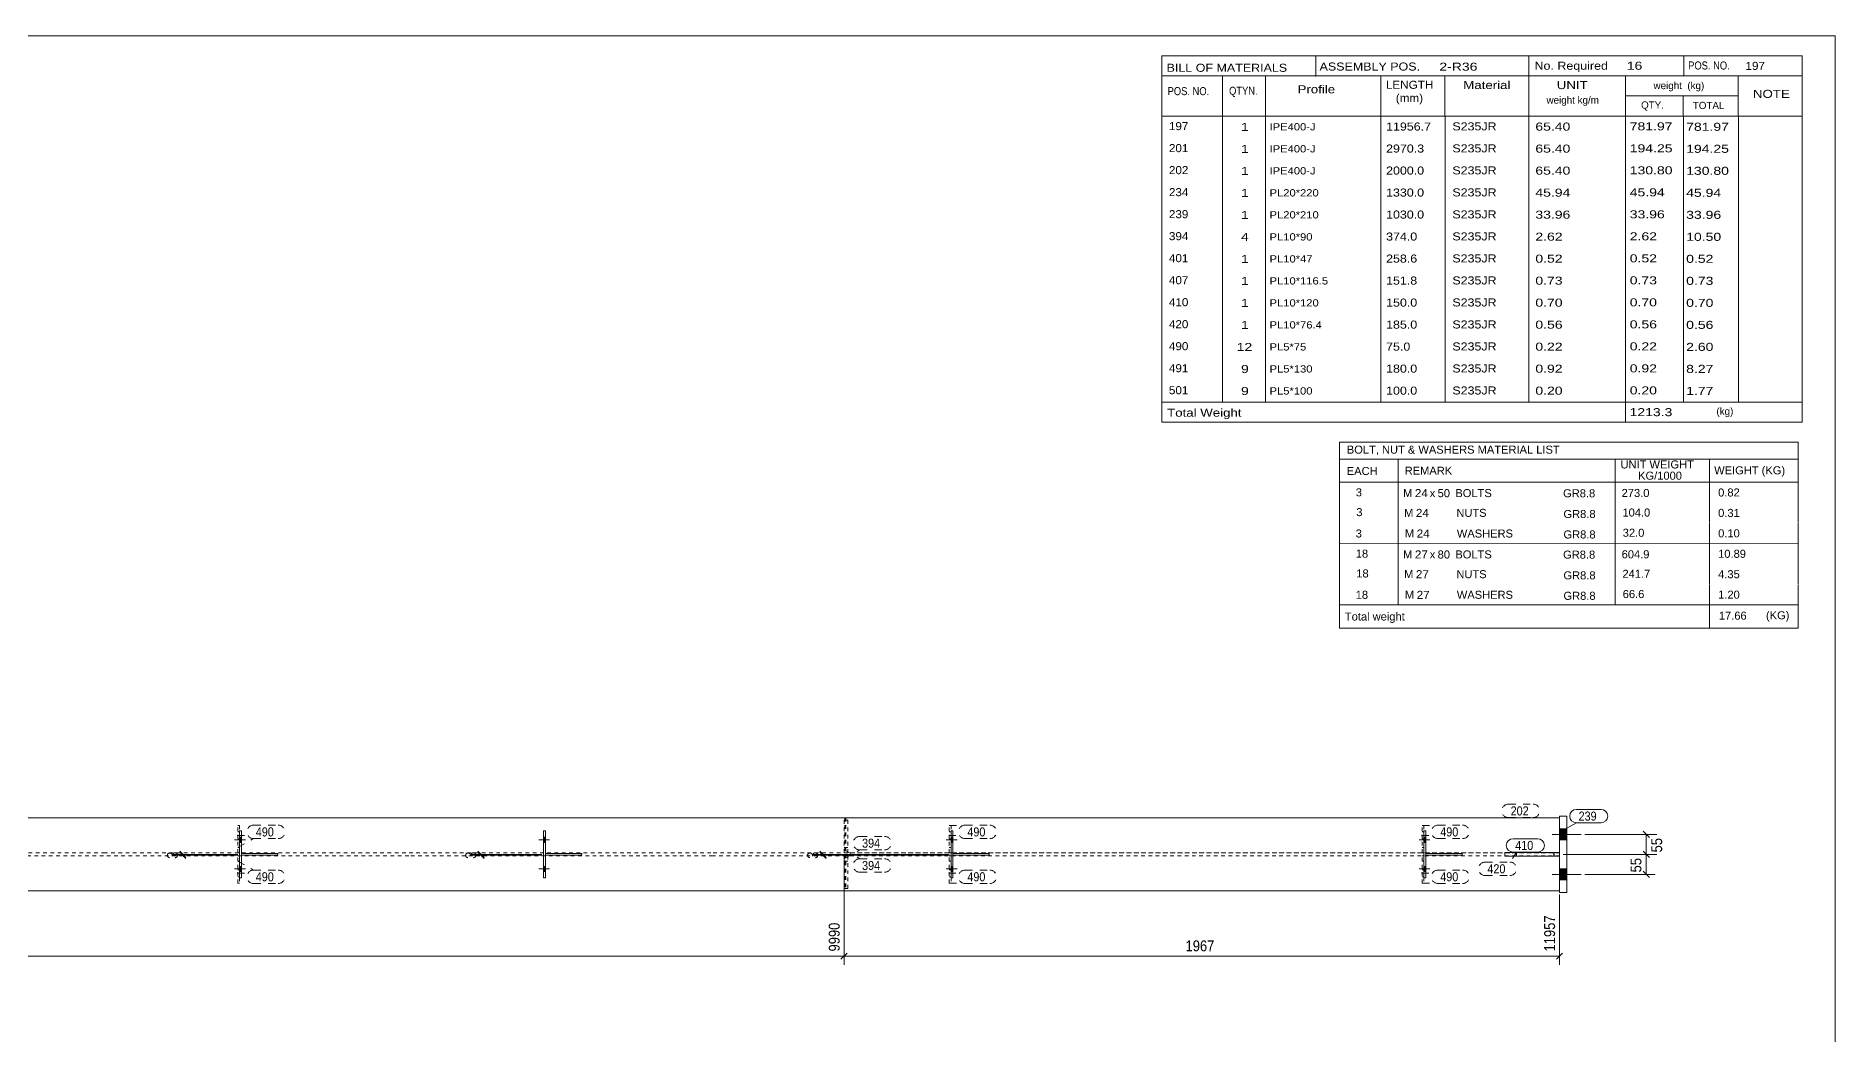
# Model space of a CAD drawing. Header units: millimetres. Extents: x 2 to 1174, y 1 to 825.
# Drawn here: x 679.4 to 1174, y 550.6 to 825 of the extents above; entities that cross this region are included whole.
import ezdxf

# ---------------------------------------------------------------- set-up
doc = ezdxf.new("R2010")
doc.units = ezdxf.units.MM
for name, pattern in [('XKITLINE00', [0]), ('XKITLINE01', [4, 1, -1, 1, -1]), ('XKITLINE02', [4, 2, -2])]:
    doc.linetypes.add(name, pattern=pattern)
for name, color, linetype, lineweight in [('Bolt', 3, 'Continuous', 0), ('Dimensions', 7, 'Continuous', 0), ('DrawingSheet', 5, 'Continuous', 0), ('OtherObjectType', 7, 'Continuous', 0), ('Part', 2, 'Continuous', 0), ('PartMark', 7, 'Continuous', 0)]:
    doc.layers.add(name, color=color, linetype=linetype, lineweight=lineweight)
doc.styles.add('ARIAL', font='ARIAL.TTF')
doc.styles.add('ARIAL_NARROW', font='ARIALN.TTF')

# ---------------------------------------------------------------- blocks, each defined once
blk = doc.blocks.new('*A81')
at = {"layer": 'Bolt', "color": 3, "linetype": 'XKITLINE02', "lineweight": 0}
for p, q in [((932.35, 594.83), (929.35, 594.83)), ((931, 595.81), (930.5, 595.81)), ((931, 593.85), (930.5, 593.85))]:
    blk.add_line(p, q, dxfattribs=at)
blk = doc.blocks.new('*A82')
at = {"layer": 'Bolt', "color": 3, "linetype": 'XKITLINE02', "lineweight": 0}
for p, q in [((1062.35, 605.23), (1059.35, 605.23)), ((1061, 606.21), (1060.5, 606.21)), ((1061, 604.25), (1060.5, 604.25))]:
    blk.add_line(p, q, dxfattribs=at)
blk = doc.blocks.new('*A83')
at = {"layer": 'Bolt'}
for points in [[(1061, 604.73), (1061.5, 604.73), (1061.5, 603.33), (1061, 603.33)], [(1061, 604.73), (1061.5, 604.73), (1061.5, 603.33), (1061, 603.33)], [(1061, 596.73), (1061.5, 596.73), (1061.5, 595.33), (1061, 595.33)], [(1061, 596.73), (1061.5, 596.73), (1061.5, 595.33), (1061, 595.33)]]:
    blk.add_hatch(color=3, dxfattribs=at).paths.add_polyline_path(points, flags=17)
at = {"layer": 'Bolt', "color": 3, "linetype": 'XKITLINE00', "lineweight": 0}
for p, q in [((1062.66, 604.03), (1059.66, 604.03)), ((1062.66, 604.03), (1059.66, 604.03)), ((1061.5, 604.73), (1061, 604.73)), ((1061.5, 604.73), (1061, 604.73)), ((1061.5, 603.33), (1061, 603.33)), ((1061.5, 603.33), (1061, 603.33)), ((1062.66, 596.03), (1059.66, 596.03)), ((1062.66, 596.03), (1059.66, 596.03)), ((1061.5, 596.73), (1061, 596.73)), ((1061.5, 596.73), (1061, 596.73)), ((1061.5, 595.33), (1061, 595.33)), ((1061.5, 595.33), (1061, 595.33))]:
    blk.add_line(p, q, dxfattribs=at)
blk = doc.blocks.new('*A84')
at = {"layer": 'Bolt', "color": 3, "linetype": 'XKITLINE02', "lineweight": 0}
for p, q in [((1062.35, 594.83), (1059.35, 594.83)), ((1061, 595.81), (1060.5, 595.81)), ((1061, 593.85), (1060.5, 593.85))]:
    blk.add_line(p, q, dxfattribs=at)
blk = doc.blocks.new('*A86')
at = {"layer": 'Part', "color": 2, "linetype": 'XKITLINE00', "lineweight": 0}
for p, q in [((698, 610.03), (573.41, 610.03)), ((781.9, 610.03), (698.1, 610.03)), ((865.48, 610.03), (782, 610.03)), ((1098.24, 610.03), (865.58, 610.03)), ((698, 590.03), (573.41, 590.03)), ((781.9, 590.03), (698.1, 590.03)), ((865.48, 590.03), (782, 590.03)), ((1098.24, 590.03), (865.58, 590.03))]:
    blk.add_line(p, q, dxfattribs=at)
at = {"layer": 'Part', "color": 7, "linetype": 'XKITLINE01', "lineweight": 0}
for p, q in [((1098.24, 610.03), (1098.24, 590.03)), ((573.41, 600.43), (698, 600.43)), ((698, 599.63), (573.41, 599.63)), ((698.1, 600.43), (781.9, 600.43)), ((781.9, 599.63), (698.1, 599.63)), ((782, 600.43), (865.48, 600.43)), ((865.48, 599.63), (782, 599.63)), ((865.58, 600.43), (1098.24, 600.43)), ((1098.24, 599.63), (865.58, 599.63))]:
    blk.add_line(p, q, dxfattribs=at)
blk = doc.blocks.new('*A87')
at = {"layer": 'Part', "color": 2, "linetype": 'XKITLINE00', "lineweight": 0}
for p, q in [((1098.24, 600.53), (1083.24, 600.53)), ((1083.24, 600.53), (1083.24, 599.53)), ((1098.24, 599.53), (1083.24, 599.53)), ((1098.24, 599.53), (1098.24, 600.53))]:
    blk.add_line(p, q, dxfattribs=at)
at = {"layer": 'Part', "color": 7, "linetype": 'XKITLINE01', "lineweight": 0}
blk.add_line((1096.74, 599.53), (1096.74, 600.53), dxfattribs=at)
blk = doc.blocks.new('*A88')
at = {"layer": 'Part', "color": 2, "linetype": 'XKITLINE00', "lineweight": 0}
for p, q in [((1098.24, 610.53), (1100.24, 610.53)), ((1098.24, 589.53), (1098.24, 610.53)), ((1100.24, 610.53), (1100.24, 589.53)), ((1100.24, 589.53), (1098.24, 589.53))]:
    blk.add_line(p, q, dxfattribs=at)
blk = doc.blocks.new('*A89')
at = {"layer": 'Part', "color": 7, "linetype": 'XKITLINE01', "lineweight": 0}
for p, q in [((1086.46, 599.53), (1086.46, 600.53)), ((1086.46, 600.53), (1098.24, 600.53)), ((1086.46, 599.53), (1098.24, 599.53)), ((1098.24, 599.53), (1098.24, 600.53)), ((1098.24, 600.53), (1098.24, 599.53))]:
    blk.add_line(p, q, dxfattribs=at)
blk = doc.blocks.new('*A107')
at = {"layer": 'Part', "color": 2, "linetype": 'XKITLINE00', "lineweight": 0}
for p, q in [((735.9, 600.28), (745.9, 600.28)), ((745.9, 599.78), (735.9, 599.78)), ((745.9, 599.78), (745.9, 600.28))]:
    blk.add_line(p, q, dxfattribs=at)
at = {"layer": 'Part', "color": 7, "linetype": 'XKITLINE01', "lineweight": 0}
blk.add_line((735.9, 599.78), (735.9, 600.28), dxfattribs=at)
blk.add_line((735.9, 599.78), (735.9, 600.28), dxfattribs=at)
blk = doc.blocks.new('*A108')
at = {"layer": 'Part', "color": 7, "linetype": 'XKITLINE01', "lineweight": 0}
for p, q in [((734.9, 600.43), (734.9, 607.93)), ((734.9, 607.93), (735.4, 607.93)), ((735.4, 607.93), (735.4, 600.43)), ((734.9, 601.93), (735.4, 601.93)), ((735.4, 600.43), (734.9, 600.43))]:
    blk.add_line(p, q, dxfattribs=at)
blk = doc.blocks.new('*A109')
at = {"layer": 'Part', "color": 2, "linetype": 'XKITLINE00', "lineweight": 0}
for p, q in [((735.4, 593.53), (735.4, 606.53)), ((735.4, 606.53), (735.9, 606.53)), ((735.9, 606.53), (735.9, 593.53)), ((735.9, 593.53), (735.4, 593.53))]:
    blk.add_line(p, q, dxfattribs=at)
blk = doc.blocks.new('*A110')
at = {"layer": 'Part', "color": 7, "linetype": 'XKITLINE01', "lineweight": 0}
for p, q in [((734.9, 592.13), (734.9, 599.63)), ((734.9, 599.63), (735.4, 599.63)), ((735.4, 599.63), (735.4, 592.13)), ((734.9, 598.13), (735.4, 598.13)), ((735.4, 592.13), (734.9, 592.13))]:
    blk.add_line(p, q, dxfattribs=at)
blk = doc.blocks.new('*A111')
at = {"layer": 'Part', "color": 2, "linetype": 'XKITLINE00', "lineweight": 0}
for p, q in [((819.48, 600.28), (829.48, 600.28)), ((829.48, 599.78), (819.48, 599.78)), ((829.48, 599.78), (829.48, 600.28))]:
    blk.add_line(p, q, dxfattribs=at)
at = {"layer": 'Part', "color": 7, "linetype": 'XKITLINE01', "lineweight": 0}
blk.add_line((819.48, 599.78), (819.48, 600.28), dxfattribs=at)
blk.add_line((819.48, 599.78), (819.48, 600.28), dxfattribs=at)
blk = doc.blocks.new('*A112')
at = {"layer": 'Part', "color": 2, "linetype": 'XKITLINE00', "lineweight": 0}
for p, q in [((818.98, 593.53), (818.98, 606.53)), ((818.98, 606.53), (819.48, 606.53)), ((819.48, 606.53), (819.48, 593.53)), ((819.48, 593.53), (818.98, 593.53))]:
    blk.add_line(p, q, dxfattribs=at)
blk = doc.blocks.new('*A113')
at = {"layer": 'Part', "color": 2, "linetype": 'XKITLINE00', "lineweight": 0}
for p, q in [((931.5, 600.28), (941.5, 600.28)), ((941.5, 599.78), (931.5, 599.78)), ((941.5, 599.78), (941.5, 600.28))]:
    blk.add_line(p, q, dxfattribs=at)
at = {"layer": 'Part', "color": 7, "linetype": 'XKITLINE01', "lineweight": 0}
blk.add_line((931.5, 599.78), (931.5, 600.28), dxfattribs=at)
blk.add_line((931.5, 599.78), (931.5, 600.28), dxfattribs=at)
blk = doc.blocks.new('*A114')
at = {"layer": 'Part', "color": 7, "linetype": 'XKITLINE01', "lineweight": 0}
for p, q in [((930.5, 600.43), (930.5, 607.93)), ((930.5, 607.93), (931, 607.93)), ((931, 607.93), (931, 600.43)), ((930.5, 601.93), (931, 601.93)), ((931, 600.43), (930.5, 600.43))]:
    blk.add_line(p, q, dxfattribs=at)
blk = doc.blocks.new('*A115')
at = {"layer": 'Part', "color": 2, "linetype": 'XKITLINE00', "lineweight": 0}
for p, q in [((931, 593.53), (931, 606.53)), ((931, 606.53), (931.5, 606.53)), ((931.5, 606.53), (931.5, 593.53)), ((931.5, 593.53), (931, 593.53))]:
    blk.add_line(p, q, dxfattribs=at)
blk = doc.blocks.new('*A116')
at = {"layer": 'Part', "color": 7, "linetype": 'XKITLINE01', "lineweight": 0}
for p, q in [((930.5, 592.13), (930.5, 599.63)), ((930.5, 599.63), (931, 599.63)), ((931, 599.63), (931, 592.13)), ((930.5, 598.13), (931, 598.13)), ((931, 592.13), (930.5, 592.13))]:
    blk.add_line(p, q, dxfattribs=at)
blk = doc.blocks.new('*A117')
at = {"layer": 'Part', "color": 2, "linetype": 'XKITLINE00', "lineweight": 0}
for p, q in [((1061.5, 600.28), (1071.5, 600.28)), ((1071.5, 599.78), (1061.5, 599.78)), ((1071.5, 599.78), (1071.5, 600.28))]:
    blk.add_line(p, q, dxfattribs=at)
at = {"layer": 'Part', "color": 7, "linetype": 'XKITLINE01', "lineweight": 0}
blk.add_line((1061.5, 599.78), (1061.5, 600.28), dxfattribs=at)
blk.add_line((1061.5, 599.78), (1061.5, 600.28), dxfattribs=at)
blk = doc.blocks.new('*A118')
at = {"layer": 'Part', "color": 7, "linetype": 'XKITLINE01', "lineweight": 0}
for p, q in [((1060.5, 600.43), (1060.5, 607.93)), ((1060.5, 607.93), (1061, 607.93)), ((1061, 607.93), (1061, 600.43)), ((1060.5, 601.93), (1061, 601.93)), ((1061, 600.43), (1060.5, 600.43))]:
    blk.add_line(p, q, dxfattribs=at)
blk = doc.blocks.new('*A119')
at = {"layer": 'Part', "color": 2, "linetype": 'XKITLINE00', "lineweight": 0}
for p, q in [((1061, 593.53), (1061, 606.53)), ((1061, 606.53), (1061.5, 606.53)), ((1061.5, 606.53), (1061.5, 593.53)), ((1061.5, 593.53), (1061, 593.53))]:
    blk.add_line(p, q, dxfattribs=at)
blk = doc.blocks.new('*A120')
at = {"layer": 'Part', "color": 7, "linetype": 'XKITLINE01', "lineweight": 0}
for p, q in [((1060.5, 592.13), (1060.5, 599.63)), ((1060.5, 599.63), (1061, 599.63)), ((1061, 599.63), (1061, 592.13)), ((1060.5, 598.13), (1061, 598.13)), ((1061, 592.13), (1060.5, 592.13))]:
    blk.add_line(p, q, dxfattribs=at)
blk = doc.blocks.new('*A124')
at = {"layer": 'Part', "color": 7, "linetype": 'XKITLINE01', "lineweight": 0}
for p, q in [((901.58, 599.63), (901.58, 590.63)), ((902.58, 599.63), (901.58, 599.63)), ((902.58, 590.63), (902.58, 599.63)), ((902.58, 598.13), (901.58, 598.13)), ((901.58, 590.63), (902.58, 590.63))]:
    blk.add_line(p, q, dxfattribs=at)
blk = doc.blocks.new('*A125')
at = {"layer": 'Part', "color": 7, "linetype": 'XKITLINE01', "lineweight": 0}
for p, q in [((901.58, 609.43), (901.58, 600.43)), ((902.58, 609.43), (901.58, 609.43)), ((902.58, 600.43), (902.58, 609.43)), ((902.58, 601.93), (901.58, 601.93)), ((901.58, 600.43), (902.58, 600.43))]:
    blk.add_line(p, q, dxfattribs=at)
blk = doc.blocks.new('*A126')
at = {"layer": 'Part', "color": 7, "linetype": 'XKITLINE01', "lineweight": 0}
for p, q in [((1098.24, 610.03), (901.83, 610.03)), ((901.83, 610.03), (901.83, 590.03)), ((902.07, 610.03), (902.07, 590.03)), ((1098.24, 590.03), (1098.24, 610.03)), ((1098.24, 600.43), (902.07, 600.43)), ((1098.24, 599.63), (902.07, 599.63)), ((1096.78, 599.63), (1096.78, 600.43)), ((901.83, 590.03), (1098.24, 590.03))]:
    blk.add_line(p, q, dxfattribs=at)
blk = doc.blocks.new('*A139')
at = {"layer": 'Bolt'}
for points in [[(1098.24, 607.03), (1100.24, 607.03), (1100.24, 604.03), (1098.24, 604.03)], [(1098.24, 607.03), (1100.24, 607.03), (1100.24, 604.03), (1098.24, 604.03)], [(1098.24, 607.03), (1100.24, 607.03), (1100.24, 604.03), (1098.24, 604.03)], [(1098.24, 607.03), (1100.24, 607.03), (1100.24, 604.03), (1098.24, 604.03)], [(1098.24, 607.03), (1100.24, 607.03), (1100.24, 604.03), (1098.24, 604.03)], [(1098.24, 607.03), (1100.24, 607.03), (1100.24, 604.03), (1098.24, 604.03)], [(1098.24, 607.03), (1100.24, 607.03), (1100.24, 604.03), (1098.24, 604.03)], [(1098.24, 607.03), (1100.24, 607.03), (1100.24, 604.03), (1098.24, 604.03)], [(1098.24, 596.03), (1100.24, 596.03), (1100.24, 593.03), (1098.24, 593.03)], [(1098.24, 596.03), (1100.24, 596.03), (1100.24, 593.03), (1098.24, 593.03)], [(1098.24, 596.03), (1100.24, 596.03), (1100.24, 593.03), (1098.24, 593.03)], [(1098.24, 596.03), (1100.24, 596.03), (1100.24, 593.03), (1098.24, 593.03)], [(1098.24, 596.03), (1100.24, 596.03), (1100.24, 593.03), (1098.24, 593.03)], [(1098.24, 596.03), (1100.24, 596.03), (1100.24, 593.03), (1098.24, 593.03)], [(1098.24, 596.03), (1100.24, 596.03), (1100.24, 593.03), (1098.24, 593.03)], [(1098.24, 596.03), (1100.24, 596.03), (1100.24, 593.03), (1098.24, 593.03)]]:
    blk.add_hatch(color=3, dxfattribs=at).paths.add_polyline_path(points, flags=17)
at = {"layer": 'Bolt', "color": 3, "linetype": 'XKITLINE00', "lineweight": 0}
for p, q in [((1096.24, 605.53), (1104.24, 605.53)), ((1096.24, 605.53), (1104.24, 605.53)), ((1096.24, 605.53), (1104.24, 605.53)), ((1096.24, 605.53), (1104.24, 605.53)), ((1096.24, 605.53), (1104.24, 605.53)), ((1096.24, 605.53), (1104.24, 605.53)), ((1096.24, 605.53), (1104.24, 605.53)), ((1096.24, 605.53), (1104.24, 605.53)), ((1098.24, 607.03), (1100.24, 607.03)), ((1098.24, 607.03), (1100.24, 607.03)), ((1098.24, 607.03), (1100.24, 607.03)), ((1098.24, 607.03), (1100.24, 607.03)), ((1098.24, 607.03), (1100.24, 607.03)), ((1098.24, 607.03), (1100.24, 607.03)), ((1098.24, 607.03), (1100.24, 607.03)), ((1098.24, 607.03), (1100.24, 607.03)), ((1098.24, 604.03), (1100.24, 604.03)), ((1098.24, 604.03), (1100.24, 604.03)), ((1098.24, 604.03), (1100.24, 604.03)), ((1098.24, 604.03), (1100.24, 604.03)), ((1098.24, 604.03), (1100.24, 604.03)), ((1098.24, 604.03), (1100.24, 604.03)), ((1098.24, 604.03), (1100.24, 604.03)), ((1098.24, 604.03), (1100.24, 604.03)), ((1096.24, 594.53), (1104.24, 594.53)), ((1096.24, 594.53), (1104.24, 594.53)), ((1096.24, 594.53), (1104.24, 594.53)), ((1096.24, 594.53), (1104.24, 594.53)), ((1096.24, 594.53), (1104.24, 594.53)), ((1096.24, 594.53), (1104.24, 594.53)), ((1096.24, 594.53), (1104.24, 594.53)), ((1096.24, 594.53), (1104.24, 594.53)), ((1098.24, 596.03), (1100.24, 596.03)), ((1098.24, 596.03), (1100.24, 596.03)), ((1098.24, 596.03), (1100.24, 596.03)), ((1098.24, 596.03), (1100.24, 596.03)), ((1098.24, 596.03), (1100.24, 596.03)), ((1098.24, 596.03), (1100.24, 596.03)), ((1098.24, 596.03), (1100.24, 596.03)), ((1098.24, 596.03), (1100.24, 596.03)), ((1098.24, 593.03), (1100.24, 593.03)), ((1098.24, 593.03), (1100.24, 593.03)), ((1098.24, 593.03), (1100.24, 593.03)), ((1098.24, 593.03), (1100.24, 593.03)), ((1098.24, 593.03), (1100.24, 593.03)), ((1098.24, 593.03), (1100.24, 593.03)), ((1098.24, 593.03), (1100.24, 593.03)), ((1098.24, 593.03), (1100.24, 593.03))]:
    blk.add_line(p, q, dxfattribs=at)
blk = doc.blocks.new('*A141')
at = {"layer": 'Bolt', "color": 3, "linetype": 'XKITLINE02', "lineweight": 0}
for p, q in [((736.75, 605.23), (733.75, 605.23)), ((735.4, 606.21), (734.9, 606.21)), ((735.4, 604.25), (734.9, 604.25))]:
    blk.add_line(p, q, dxfattribs=at)
blk = doc.blocks.new('*A142')
at = {"layer": 'Bolt'}
for points in [[(735.4, 604.73), (735.9, 604.73), (735.9, 603.33), (735.4, 603.33)], [(735.4, 604.73), (735.9, 604.73), (735.9, 603.33), (735.4, 603.33)], [(735.4, 596.73), (735.9, 596.73), (735.9, 595.33), (735.4, 595.33)], [(735.4, 596.73), (735.9, 596.73), (735.9, 595.33), (735.4, 595.33)]]:
    blk.add_hatch(color=3, dxfattribs=at).paths.add_polyline_path(points, flags=17)
at = {"layer": 'Bolt', "color": 3, "linetype": 'XKITLINE00', "lineweight": 0}
for p, q in [((737.06, 604.03), (734.06, 604.03)), ((737.06, 604.03), (734.06, 604.03)), ((735.9, 604.73), (735.4, 604.73)), ((735.9, 604.73), (735.4, 604.73)), ((735.9, 603.33), (735.4, 603.33)), ((735.9, 603.33), (735.4, 603.33)), ((737.06, 596.03), (734.06, 596.03)), ((737.06, 596.03), (734.06, 596.03)), ((735.9, 596.73), (735.4, 596.73)), ((735.9, 596.73), (735.4, 596.73)), ((735.9, 595.33), (735.4, 595.33)), ((735.9, 595.33), (735.4, 595.33))]:
    blk.add_line(p, q, dxfattribs=at)
blk = doc.blocks.new('*A143')
at = {"layer": 'Bolt', "color": 3, "linetype": 'XKITLINE02', "lineweight": 0}
for p, q in [((736.75, 594.83), (733.75, 594.83)), ((735.4, 595.81), (734.9, 595.81)), ((735.4, 593.85), (734.9, 593.85))]:
    blk.add_line(p, q, dxfattribs=at)
blk = doc.blocks.new('*A144')
at = {"layer": 'Bolt'}
for points in [[(818.98, 604.73), (819.48, 604.73), (819.48, 603.33), (818.98, 603.33)], [(818.98, 604.73), (819.48, 604.73), (819.48, 603.33), (818.98, 603.33)], [(818.98, 596.73), (819.48, 596.73), (819.48, 595.33), (818.98, 595.33)], [(818.98, 596.73), (819.48, 596.73), (819.48, 595.33), (818.98, 595.33)]]:
    blk.add_hatch(color=3, dxfattribs=at).paths.add_polyline_path(points, flags=17)
at = {"layer": 'Bolt', "color": 3, "linetype": 'XKITLINE00', "lineweight": 0}
for p, q in [((820.64, 604.03), (817.64, 604.03)), ((820.64, 604.03), (817.64, 604.03)), ((819.48, 604.73), (818.98, 604.73)), ((819.48, 604.73), (818.98, 604.73)), ((819.48, 603.33), (818.98, 603.33)), ((819.48, 603.33), (818.98, 603.33)), ((820.64, 596.03), (817.64, 596.03)), ((820.64, 596.03), (817.64, 596.03)), ((819.48, 596.73), (818.98, 596.73)), ((819.48, 596.73), (818.98, 596.73)), ((819.48, 595.33), (818.98, 595.33)), ((819.48, 595.33), (818.98, 595.33))]:
    blk.add_line(p, q, dxfattribs=at)
blk = doc.blocks.new('*A145')
at = {"layer": 'Bolt', "color": 3, "linetype": 'XKITLINE02', "lineweight": 0}
for p, q in [((932.35, 605.23), (929.35, 605.23)), ((931, 606.21), (930.5, 606.21)), ((931, 604.25), (930.5, 604.25))]:
    blk.add_line(p, q, dxfattribs=at)
blk = doc.blocks.new('*A146')
at = {"layer": 'Bolt'}
for points in [[(931, 604.73), (931.5, 604.73), (931.5, 603.33), (931, 603.33)], [(931, 604.73), (931.5, 604.73), (931.5, 603.33), (931, 603.33)], [(931, 596.73), (931.5, 596.73), (931.5, 595.33), (931, 595.33)], [(931, 596.73), (931.5, 596.73), (931.5, 595.33), (931, 595.33)]]:
    blk.add_hatch(color=3, dxfattribs=at).paths.add_polyline_path(points, flags=17)
at = {"layer": 'Bolt', "color": 3, "linetype": 'XKITLINE00', "lineweight": 0}
for p, q in [((932.66, 604.03), (929.66, 604.03)), ((932.66, 604.03), (929.66, 604.03)), ((931.5, 604.73), (931, 604.73)), ((931.5, 604.73), (931, 604.73)), ((931.5, 603.33), (931, 603.33)), ((931.5, 603.33), (931, 603.33)), ((932.66, 596.03), (929.66, 596.03)), ((932.66, 596.03), (929.66, 596.03)), ((931.5, 596.73), (931, 596.73)), ((931.5, 596.73), (931, 596.73)), ((931.5, 595.33), (931, 595.33)), ((931.5, 595.33), (931, 595.33))]:
    blk.add_line(p, q, dxfattribs=at)
blk = doc.blocks.new('*A213')
at = {"layer": 'DrawingSheet', "color": 5, "linetype": 'XKITLINE00', "lineweight": 0}
for p, q in [((1174, 825), (5, 825)), ((1174, 5), (1174, 825))]:
    blk.add_line(p, q, dxfattribs=at)
blk = doc.blocks.new('*A214')
at = {"layer": 'OtherObjectType', "color": 7, "linetype": 'XKITLINE00', "lineweight": 0}
for p, q in [((1037.76, 713.35), (1037.75, 702.35)), ((1037.76, 713.35), (1163.88, 713.35)), ((1163.88, 713.35), (1163.88, 702.35)), ((1037.75, 708.7), (1163.88, 708.7)), ((1053.87, 708.71), (1053.87, 702.35)), ((1113.57, 708.71), (1113.57, 702.35)), ((1139.47, 708.69), (1139.47, 702.35)), ((1037.76, 702.32), (1037.76, 696.82)), ((1037.77, 702.35), (1163.88, 702.35)), ((1053.92, 702.35), (1053.92, 696.73)), ((1113.57, 702.35), (1113.57, 696.73)), ((1139.5, 702.35), (1139.5, 696.85)), ((1163.88, 702.35), (1163.88, 696.85)), ((1037.79, 696.73), (1037.79, 691.12)), ((1053.95, 696.73), (1053.95, 691.11)), ((1113.57, 696.73), (1113.57, 691.11)), ((1139.5, 696.73), (1139.5, 691.23)), ((1163.88, 696.73), (1163.88, 691.23)), ((1037.79, 691.1), (1037.79, 685.53)), ((1053.95, 691.11), (1053.95, 685.49)), ((1113.57, 691.11), (1113.57, 685.49)), ((1139.5, 691.11), (1139.5, 685.5)), ((1163.88, 691.11), (1163.88, 685.5)), ((1163.88, 685.5), (1037.75, 685.53)), ((1037.76, 685.46), (1037.76, 679.96)), ((1053.92, 685.49), (1053.92, 679.87)), ((1113.57, 685.49), (1113.57, 679.87)), ((1139.5, 685.49), (1139.5, 679.99)), ((1163.88, 685.49), (1163.88, 679.99)), ((1037.79, 679.87), (1037.79, 674.26)), ((1053.95, 679.87), (1053.95, 674.26)), ((1113.57, 679.87), (1113.57, 674.26)), ((1139.5, 679.87), (1139.5, 674.37)), ((1163.88, 679.87), (1163.88, 674.37)), ((1037.79, 674.24), (1037.79, 668.67)), ((1053.95, 674.25), (1053.95, 668.64)), ((1113.57, 674.26), (1113.57, 668.64)), ((1139.5, 674.25), (1139.5, 668.65)), ((1163.88, 674.25), (1163.88, 668.64)), ((1163.88, 668.64), (1037.75, 668.67)), ((1037.78, 668.64), (1037.78, 662.23)), ((1037.85, 668.63), (1163.87, 668.64)), ((1139.5, 668.6), (1139.5, 662.19)), ((1163.87, 668.61), (1163.87, 662.19)), ((1037.77, 662.19), (1163.87, 662.19))]:
    blk.add_line(p, q, dxfattribs=at)
at = {"layer": 'OtherObjectType', "color": 7, "style": 'ARIAL_NARROW'}
for s, width, p in [('BOLT, NUT & WASHERS MATERIAL LIST', 1.211571, (1039.79, 710.19)), ('UNIT WEIGHT', 1.211571, (1115.03, 706.12)), ('EACH', 1.211571, (1039.78, 704.32)), ('REMARK', 1.211571, (1055.7, 704.41)), (' KG/1000', 1.211571, (1119.02, 703.03)), ('WEIGHT (KG)', 1.211571, (1140.78, 704.5)), ('3', 1.211571, (1042.26, 698.45)), ('M', 1.211571, (1055.26, 698.25)), ('24', 1.275, (1058.5, 698.23)), ('x', 1.211571, (1062.58, 698.23)), ('50', 1.211571, (1064.76, 698.22)), ('BOLTS', 1.211571, (1069.63, 698.24)), ('GR8.8', 1.211571, (1099.25, 698.19)), ('273.0', 1.211571, (1115.34, 698.28)), ('0.82', 1.211571, (1141.87, 698.41)), ('3', 1.211571, (1042.4, 693.01)), ('M', 1.211571, (1055.54, 692.81)), ('24', 1.275, (1058.78, 692.79)), ('NUTS', 1.211571, (1069.91, 692.81)), ('GR8.8', 1.211571, (1099.35, 692.49)), ('104.0', 1.211571, (1115.56, 692.9)), ('0.31', 1.211571, (1141.87, 692.79)), ('3', 1.211571, (1042.24, 687.14)), ('M', 1.211571, (1055.76, 687.14)), ('24', 1.275, (1059, 687.12)), ('WASHERS', 1.211571, (1070.04, 687.13)), ('GR8.8', 1.211571, (1099.35, 686.87)), ('32.0', 1.211571, (1115.64, 687.34)), ('0.10', 1.211571, (1141.87, 687.18)), ('18', 1.211571, (1042.26, 681.6)), ('M', 1.211571, (1055.26, 681.39)), ('27', 1.275, (1058.5, 681.37)), ('x', 1.211571, (1062.58, 681.37)), ('80', 1.211571, (1064.76, 681.36)), ('BOLTS', 1.211571, (1069.63, 681.38)), ('GR8.8', 1.211571, (1099.25, 681.33)), ('604.9', 1.211571, (1115.34, 681.42)), ('10.89', 1.211571, (1141.87, 681.56)), ('18', 1.211571, (1042.4, 676.15)), ('M', 1.211571, (1055.54, 675.96)), ('27', 1.275, (1058.78, 675.94)), ('NUTS', 1.211571, (1069.91, 675.95)), ('GR8.8', 1.211571, (1099.35, 675.63)), ('241.7', 1.211571, (1115.56, 676.05)), ('4.35', 1.211571, (1141.87, 675.94)), ('66.6', 1.211571, (1115.64, 670.48)), ('18', 1.211571, (1042.24, 670.28)), ('M', 1.211571, (1055.76, 670.28)), ('27', 1.275, (1059, 670.26)), ('WASHERS', 1.211571, (1070.04, 670.28)), ('GR8.8', 1.211571, (1099.35, 670.01)), ('1.20', 1.211571, (1141.87, 670.32)), ('Total weight', 1.211571, (1039.26, 664.31)), ('17.66', 1.211571, (1142.07, 664.54)), ('(KG)', 1.211571, (1155.02, 664.64))]:
    blk.add_text(s, height=2.2, dxfattribs=dict(at, width=width)).set_placement(p)
blk = doc.blocks.new('*A219')
at = {"layer": 'OtherObjectType', "color": 7, "linetype": 'XKITLINE00', "lineweight": 0}
for p, q in [((988.98, 819.5), (1164.98, 819.5)), ((988.98, 819.5), (988.98, 808.5)), ((1031.26, 819.42), (1031.26, 813.87)), ((1089.85, 814), (1089.85, 819.5)), ((1132.43, 813.96), (1132.43, 819.42)), ((1164.98, 814), (1164.98, 819.5)), ((988.98, 814), (1164.98, 814)), ((1005.64, 814), (1005.64, 803)), ((1017.4, 813.98), (1017.4, 803.03)), ((1049.12, 813.99), (1049.13, 803)), ((1066.78, 813.98), (1066.78, 803)), ((1089.85, 813.98), (1089.85, 803)), ((1116.43, 814), (1116.43, 803)), ((1147.42, 814), (1147.42, 803)), ((1164.98, 814), (1164.98, 808.5)), ((988.98, 808.5), (988.98, 803)), ((1116.45, 808.52), (1147.45, 808.52)), ((1132.28, 808.52), (1132.28, 803)), ((1164.98, 808.5), (1164.98, 803)), ((988.98, 803), (1164.98, 803)), ((988.98, 803), (988.98, 796.95)), ((1005.63, 803), (1005.63, 796.95)), ((1017.44, 802.99), (1017.44, 796.95)), ((1049.12, 803), (1049.11, 796.95)), ((1066.79, 803), (1066.79, 796.95)), ((1089.87, 803), (1089.87, 796.95)), ((1116.44, 803), (1116.44, 796.95)), ((1132.33, 802.95), (1132.33, 796.95)), ((1147.43, 803), (1147.43, 796.95)), ((1164.98, 803), (1164.98, 796.95)), ((988.98, 796.95), (988.98, 790.9)), ((1005.63, 796.95), (1005.63, 790.9)), ((1017.44, 796.94), (1017.44, 790.9)), ((1049.12, 796.95), (1049.11, 790.9)), ((1066.79, 796.95), (1066.79, 790.9)), ((1089.87, 796.95), (1089.87, 790.9)), ((1116.44, 796.95), (1116.44, 790.9)), ((1132.33, 796.9), (1132.33, 790.9)), ((1147.43, 796.95), (1147.43, 790.9)), ((1164.98, 796.95), (1164.98, 790.9)), ((988.98, 790.9), (988.98, 784.85)), ((1005.63, 790.9), (1005.63, 784.85)), ((1017.44, 790.89), (1017.44, 784.85)), ((1049.12, 790.9), (1049.11, 784.85)), ((1066.79, 790.9), (1066.79, 784.85)), ((1089.87, 790.9), (1089.87, 784.85)), ((1116.44, 790.9), (1116.44, 784.85)), ((1132.33, 790.85), (1132.33, 784.85)), ((1147.43, 790.9), (1147.43, 784.85)), ((1164.98, 790.9), (1164.98, 784.85)), ((988.98, 784.85), (988.98, 778.8)), ((1005.63, 784.85), (1005.63, 778.8)), ((1017.44, 784.84), (1017.44, 778.8)), ((1049.12, 784.85), (1049.11, 778.8)), ((1066.79, 784.85), (1066.79, 778.8)), ((1089.87, 784.85), (1089.87, 778.8)), ((1116.44, 784.85), (1116.44, 778.8)), ((1132.33, 784.8), (1132.33, 778.8)), ((1147.43, 784.85), (1147.43, 778.8)), ((1164.98, 784.85), (1164.98, 778.8)), ((988.98, 778.8), (988.98, 772.75)), ((1005.63, 778.8), (1005.63, 772.75)), ((1017.44, 778.79), (1017.44, 772.75)), ((1049.12, 778.8), (1049.11, 772.75)), ((1066.79, 778.8), (1066.79, 772.75)), ((1089.87, 778.8), (1089.87, 772.75)), ((1116.44, 778.8), (1116.44, 772.75)), ((1132.33, 778.75), (1132.33, 772.75)), ((1147.43, 778.8), (1147.43, 772.75)), ((1164.98, 778.8), (1164.98, 772.75)), ((988.98, 772.75), (988.98, 766.7)), ((1005.63, 772.75), (1005.63, 766.7)), ((1017.44, 772.74), (1017.44, 766.7)), ((1049.12, 772.75), (1049.11, 766.7)), ((1066.79, 772.75), (1066.79, 766.7)), ((1089.87, 772.75), (1089.87, 766.7)), ((1116.44, 772.75), (1116.44, 766.7)), ((1132.33, 772.7), (1132.33, 766.7)), ((1147.43, 772.75), (1147.43, 766.7)), ((1164.98, 772.75), (1164.98, 766.7)), ((988.98, 766.7), (988.98, 760.65)), ((1005.63, 766.7), (1005.63, 760.65)), ((1017.44, 766.69), (1017.44, 760.65)), ((1049.12, 766.7), (1049.11, 760.65)), ((1066.79, 766.7), (1066.79, 760.65)), ((1089.87, 766.7), (1089.87, 760.65)), ((1116.44, 766.7), (1116.44, 760.65)), ((1132.33, 766.65), (1132.33, 760.65)), ((1147.43, 766.7), (1147.43, 760.65)), ((1164.98, 766.7), (1164.98, 760.65)), ((988.98, 760.65), (988.98, 754.6)), ((1005.63, 760.65), (1005.63, 754.6)), ((1017.44, 760.64), (1017.44, 754.6)), ((1049.12, 760.65), (1049.11, 754.6)), ((1066.79, 760.65), (1066.79, 754.6)), ((1089.87, 760.65), (1089.87, 754.6)), ((1116.44, 760.65), (1116.44, 754.6)), ((1132.33, 760.6), (1132.33, 754.6)), ((1147.43, 760.65), (1147.43, 754.6)), ((1164.98, 760.65), (1164.98, 754.6)), ((988.98, 754.6), (988.98, 748.55)), ((1005.63, 754.6), (1005.63, 748.55)), ((1017.44, 754.59), (1017.44, 748.55)), ((1049.12, 754.6), (1049.11, 748.55)), ((1066.79, 754.6), (1066.79, 748.55)), ((1089.87, 754.6), (1089.87, 748.55)), ((1116.44, 754.6), (1116.44, 748.55)), ((1132.33, 754.55), (1132.33, 748.55)), ((1147.43, 754.6), (1147.43, 748.55)), ((1164.98, 754.6), (1164.98, 748.55)), ((988.98, 748.55), (988.98, 742.5)), ((1005.63, 748.55), (1005.63, 742.5)), ((1017.44, 748.54), (1017.44, 742.5)), ((1049.12, 748.55), (1049.11, 742.5)), ((1066.79, 748.55), (1066.79, 742.5)), ((1089.87, 748.55), (1089.87, 742.5)), ((1116.44, 748.55), (1116.44, 742.5)), ((1132.33, 748.5), (1132.33, 742.5)), ((1147.43, 748.55), (1147.43, 742.5)), ((1164.98, 748.55), (1164.98, 742.5)), ((988.98, 742.5), (988.98, 736.45)), ((1005.63, 742.5), (1005.63, 736.45)), ((1017.44, 742.49), (1017.44, 736.45)), ((1049.12, 742.5), (1049.11, 736.45)), ((1066.79, 742.5), (1066.79, 736.45)), ((1089.87, 742.5), (1089.87, 736.45)), ((1116.44, 742.5), (1116.44, 736.45)), ((1132.33, 742.45), (1132.33, 736.45)), ((1147.43, 742.5), (1147.43, 736.45)), ((1164.98, 742.5), (1164.98, 736.45)), ((988.98, 736.45), (988.98, 730.4)), ((1005.63, 736.45), (1005.63, 730.4)), ((1017.44, 736.44), (1017.44, 730.4)), ((1049.12, 736.45), (1049.11, 730.4)), ((1066.79, 736.45), (1066.79, 730.4)), ((1089.87, 736.45), (1089.87, 730.4)), ((1116.44, 736.45), (1116.44, 730.4)), ((1132.33, 736.4), (1132.33, 730.4)), ((1147.43, 736.45), (1147.43, 730.4)), ((1164.98, 736.45), (1164.98, 730.4)), ((988.98, 730.4), (988.98, 724.35)), ((1005.63, 730.4), (1005.63, 724.35)), ((1017.44, 730.39), (1017.44, 724.35)), ((1049.12, 730.4), (1049.11, 724.35)), ((1066.79, 730.4), (1066.79, 724.35)), ((1089.87, 730.4), (1089.87, 724.35)), ((1116.44, 730.4), (1116.44, 724.35)), ((1132.33, 730.35), (1132.33, 724.35)), ((1147.43, 730.4), (1147.43, 724.35)), ((1164.98, 730.4), (1164.98, 724.35)), ((988.98, 724.35), (1164.98, 724.35)), ((988.98, 724.35), (988.98, 718.85)), ((1116.44, 724.35), (1116.44, 718.85)), ((1164.98, 724.35), (1164.98, 718.85)), ((988.98, 718.85), (1164.98, 718.85))]:
    blk.add_line(p, q, dxfattribs=at)
at = {"layer": 'OtherObjectType', "color": 7, "style": 'ARIAL_NARROW'}
for s, height, width, p in [('BILL OF MATERIALS', 2.2, 1.36, (990.25, 815.16)), ('ASSEMBLY POS.', 2.2, 1.36, (1032.3, 815.5)), ('2-R36', 2.2, 1.525501, (1065.23, 815.46)), ('No. Required', 2.2, 1.36, (1091.39, 815.72)), ('16', 2.2, 1.525501, (1116.75, 815.72)), ('POS. NO.', 2.2, 1.02, (1133.63, 815.79)), ('197', 2.2, 1.270501, (1149.4, 815.69)), ('Profile', 2.2, 1.445, (1026.26, 809.25)), ('LENGTH', 2.2, 1.275, (1050.54, 810.49)), ('Material', 2.2, 1.445, (1071.81, 810.41)), ('UNIT', 2.2, 1.445, (1097.52, 810.4)), ('weight  (kg)', 1.98, 1.19, (1124.11, 810.39)), ('POS. NO.', 2.2, 1.02, (990.53, 808.74)), ('QTYN.', 2.2, 1.02, (1007.42, 808.84)), ('(mm)', 2.2, 1.275, (1053.26, 806.86)), ('weight kg/m', 1.98, 1.19, (1094.69, 806.4)), ('QTY.', 1.98, 1.19, (1120.68, 805.03)), ('TOTAL', 1.98, 1.19, (1134.9, 804.91)), ('NOTE', 2.2, 1.445, (1151.44, 807.99)), ('197', 2.2, 1.270501, (990.89, 799.12)), ('11956.7', 2.2, 1.355501, (1050.59, 799.01)), ('S235JR', 2.2, 1.355501, (1068.81, 799.05)), ('65.40', 2.2, 1.525501, (1091.62, 798.99)), ('781.97', 2.2, 1.525501, (1117.57, 799.07)), ('1', 2.2, 1.525501, (1010.71, 798.91)), ('IPE400-J', 1.98, 1.355501, (1018.56, 799.04)), ('781.97', 2.2, 1.525501, (1133.08, 798.94)), ('201', 2.2, 1.270501, (990.89, 793.07)), ('1', 2.2, 1.525501, (1010.71, 792.86)), ('IPE400-J', 1.98, 1.355501, (1018.56, 792.99)), ('2970.3', 2.2, 1.355501, (1050.59, 792.96)), ('S235JR', 2.2, 1.355501, (1068.81, 793)), ('65.40', 2.2, 1.525501, (1091.62, 792.94)), ('194.25', 2.2, 1.525501, (1117.57, 793.02)), ('194.25', 2.2, 1.525501, (1133.08, 792.89)), ('202', 2.2, 1.270501, (990.89, 787.02)), ('1', 2.2, 1.525501, (1010.71, 786.81)), ('IPE400-J', 1.98, 1.355501, (1018.56, 786.94)), ('2000.0', 2.2, 1.355501, (1050.59, 786.91)), ('S235JR', 2.2, 1.355501, (1068.81, 786.95)), ('65.40', 2.2, 1.525501, (1091.62, 786.89)), ('130.80', 2.2, 1.525501, (1117.57, 786.97)), ('130.80', 2.2, 1.525501, (1133.08, 786.84)), ('234', 2.2, 1.270501, (990.89, 780.97)), ('1', 2.2, 1.525501, (1010.71, 780.76)), ('PL20*220', 1.98, 1.355501, (1018.56, 780.89)), ('1330.0', 2.2, 1.355501, (1050.59, 780.86)), ('S235JR', 2.2, 1.355501, (1068.81, 780.9)), ('45.94', 2.2, 1.525501, (1091.62, 780.84)), ('45.94', 2.2, 1.525501, (1117.57, 780.92)), ('45.94', 2.2, 1.525501, (1133.08, 780.79)), ('239', 2.2, 1.270501, (990.89, 774.92)), ('1', 2.2, 1.525501, (1010.71, 774.71)), ('PL20*210', 1.98, 1.355501, (1018.56, 774.84)), ('1030.0', 2.2, 1.355501, (1050.59, 774.81)), ('S235JR', 2.2, 1.355501, (1068.81, 774.85)), ('33.96', 2.2, 1.525501, (1091.62, 774.79)), ('33.96', 2.2, 1.525501, (1117.57, 774.87)), ('33.96', 2.2, 1.525501, (1133.08, 774.74)), ('394', 2.2, 1.270501, (990.89, 768.87)), ('4', 2.2, 1.525501, (1010.71, 768.66)), ('PL10*90', 1.98, 1.355501, (1018.56, 768.79)), ('374.0', 2.2, 1.355501, (1050.59, 768.76)), ('S235JR', 2.2, 1.355501, (1068.81, 768.8)), ('2.62', 2.2, 1.525501, (1091.62, 768.74)), ('2.62', 2.2, 1.525501, (1117.57, 768.82)), ('10.50', 2.2, 1.525501, (1133.08, 768.69)), ('401', 2.2, 1.270501, (990.89, 762.82)), ('1', 2.2, 1.525501, (1010.71, 762.61)), ('PL10*47', 1.98, 1.355501, (1018.56, 762.74)), ('258.6', 2.2, 1.355501, (1050.59, 762.71)), ('S235JR', 2.2, 1.355501, (1068.81, 762.75)), ('0.52', 2.2, 1.525501, (1091.62, 762.69)), ('0.52', 2.2, 1.525501, (1117.57, 762.77)), ('0.52', 2.2, 1.525501, (1133.08, 762.64)), ('407', 2.2, 1.270501, (990.89, 756.77)), ('1', 2.2, 1.525501, (1010.71, 756.56)), ('PL10*116.5', 1.98, 1.355501, (1018.56, 756.69)), ('151.8', 2.2, 1.355501, (1050.59, 756.66)), ('S235JR', 2.2, 1.355501, (1068.81, 756.7)), ('0.73', 2.2, 1.525501, (1091.62, 756.64)), ('0.73', 2.2, 1.525501, (1117.57, 756.72)), ('0.73', 2.2, 1.525501, (1133.08, 756.59)), ('410', 2.2, 1.270501, (990.89, 750.72)), ('1', 2.2, 1.525501, (1010.71, 750.51)), ('PL10*120', 1.98, 1.355501, (1018.56, 750.64)), ('150.0', 2.2, 1.355501, (1050.59, 750.61)), ('S235JR', 2.2, 1.355501, (1068.81, 750.65)), ('0.70', 2.2, 1.525501, (1091.62, 750.59)), ('0.70', 2.2, 1.525501, (1117.57, 750.67)), ('0.70', 2.2, 1.525501, (1133.08, 750.54)), ('420', 2.2, 1.270501, (990.89, 744.67)), ('185.0', 2.2, 1.355501, (1050.59, 744.56)), ('S235JR', 2.2, 1.355501, (1068.81, 744.6)), ('0.56', 2.2, 1.525501, (1117.57, 744.62)), ('1', 2.2, 1.525501, (1010.71, 744.46)), ('PL10*76.4', 1.98, 1.355501, (1018.56, 744.59)), ('0.56', 2.2, 1.525501, (1091.62, 744.54)), ('0.56', 2.2, 1.525501, (1133.08, 744.49)), ('490', 2.2, 1.270501, (990.89, 738.62)), ('12', 2.2, 1.525501, (1009.51, 738.41)), ('PL5*75', 1.98, 1.355501, (1018.56, 738.54)), ('75.0', 2.2, 1.355501, (1050.59, 738.51)), ('S235JR', 2.2, 1.355501, (1068.81, 738.55)), ('0.22', 2.2, 1.525501, (1091.62, 738.49)), ('0.22', 2.2, 1.525501, (1117.57, 738.57)), ('2.60', 2.2, 1.525501, (1133.08, 738.44)), ('491', 2.2, 1.270501, (990.89, 732.57)), ('9', 2.2, 1.525501, (1010.71, 732.36)), ('PL5*130', 1.98, 1.355501, (1018.56, 732.49)), ('180.0', 2.2, 1.355501, (1050.59, 732.46)), ('S235JR', 2.2, 1.355501, (1068.81, 732.5)), ('0.92', 2.2, 1.525501, (1091.62, 732.44)), ('0.92', 2.2, 1.525501, (1117.57, 732.52)), ('8.27', 2.2, 1.525501, (1133.08, 732.39)), ('501', 2.2, 1.270501, (990.89, 726.52)), ('9', 2.2, 1.525501, (1010.71, 726.31)), ('PL5*100', 1.98, 1.355501, (1018.56, 726.44)), ('100.0', 2.2, 1.355501, (1050.59, 726.41)), ('S235JR', 2.2, 1.355501, (1068.81, 726.45)), ('0.20', 2.2, 1.525501, (1091.62, 726.39)), ('0.20', 2.2, 1.525501, (1117.57, 726.47)), ('1.77', 2.2, 1.525501, (1133.08, 726.34)), ('Total Weight', 2.2, 1.445, (990.4, 720.34)), ('1213.3', 2.2, 1.525501, (1117.52, 720.49)), ('(kg)', 1.98, 1.19, (1141.4, 720.86))]:
    blk.add_text(s, height=height, dxfattribs=dict(at, width=width)).set_placement(p)
blk = doc.blocks.new('*A309')
at = {"layer": 'Dimensions', "color": 7, "linetype": 'XKITLINE00', "lineweight": 0}
for p, q in [((901.58, 599.43), (901.58, 569.63)), ((405.51, 572.03), (901.58, 572.03)), ((902.43, 572.88), (900.73, 571.18))]:
    blk.add_line(p, q, dxfattribs=at)
at = {"layer": 'Dimensions', "color": 3}
blk.add_point((901.58, 572.03), dxfattribs=at)
at = {"layer": 'Dimensions', "color": 3, "style": 'ARIAL', "width": 0.85}
blk.add_text('9990', height=3, rotation=90.0002, dxfattribs=at).set_placement((900.38, 573.33))
blk = doc.blocks.new('*A327')
at = {"layer": 'Dimensions', "color": 7, "linetype": 'XKITLINE00', "lineweight": 0}
for p, q in [((1099.24, 600.03), (1124.53, 600.03)), ((1121.28, 600.88), (1122.98, 599.18)), ((1122.13, 594.53), (1122.13, 600.03)), ((1105.24, 594.53), (1124.53, 594.53)), ((1121.28, 595.38), (1122.98, 593.68))]:
    blk.add_line(p, q, dxfattribs=at)
at = {"layer": 'Dimensions', "color": 3}
for p in [(1122.13, 600.03), (1122.13, 594.53)]:
    blk.add_point(p, dxfattribs=at)
at = {"layer": 'Dimensions', "color": 3, "style": 'ARIAL', "width": 0.85}
blk.add_text('55', height=3, rotation=90.0002, dxfattribs=at).set_placement((1120.78, 595.06))
blk = doc.blocks.new('*A328')
at = {"layer": 'Dimensions', "color": 7, "linetype": 'XKITLINE00', "lineweight": 0}
for p, q in [((1105.24, 605.53), (1124.98, 605.53)), ((1121.28, 606.38), (1122.98, 604.68)), ((1122.13, 600.03), (1122.13, 605.53)), ((1099.24, 600.03), (1124.98, 600.03)), ((1121.28, 600.88), (1122.98, 599.18))]:
    blk.add_line(p, q, dxfattribs=at)
at = {"layer": 'Dimensions', "color": 3}
for p in [(1122.13, 605.53), (1122.13, 600.03)]:
    blk.add_point(p, dxfattribs=at)
at = {"layer": 'Dimensions', "color": 3, "style": 'ARIAL', "width": 0.85}
blk.add_text('55', height=3, rotation=90.0002, dxfattribs=at).set_placement((1126.48, 600.56))
blk = doc.blocks.new('*A329')
at = {"layer": 'Dimensions', "color": 7, "linetype": 'XKITLINE00', "lineweight": 0}
for p, q in [((734.9, 600.03), (716.95, 600.03)), ((734.9, 599.78), (716.95, 599.78)), ((718.95, 600.88), (720.65, 599.18)), ((718.95, 600.63), (720.65, 598.93)), ((719.8, 599.78), (719.8, 600.03))]:
    blk.add_line(p, q, dxfattribs=at)
at = {"layer": 'Dimensions', "color": 3}
for p in [(719.8, 600.03), (719.8, 599.78)]:
    blk.add_point(p, dxfattribs=at)
at = {"layer": 'Dimensions', "color": 3, "style": 'ARIAL', "width": 0.85}
blk.add_text('3', height=3, rotation=90.0002, dxfattribs=at).set_placement((718.45, 598.79))
blk = doc.blocks.new('*A330')
at = {"layer": 'Dimensions', "color": 7, "linetype": 'XKITLINE00', "lineweight": 0}
for p, q in [((818.48, 600.03), (798.95, 600.03)), ((818.48, 599.78), (798.95, 599.78)), ((800.95, 600.88), (802.65, 599.18)), ((800.95, 600.63), (802.65, 598.93)), ((801.8, 599.78), (801.8, 600.03))]:
    blk.add_line(p, q, dxfattribs=at)
at = {"layer": 'Dimensions', "color": 3}
for p in [(801.8, 600.03), (801.8, 599.78)]:
    blk.add_point(p, dxfattribs=at)
at = {"layer": 'Dimensions', "color": 3, "style": 'ARIAL', "width": 0.85}
blk.add_text('3', height=3, rotation=90.0002, dxfattribs=at).set_placement((800.45, 598.79))
blk = doc.blocks.new('*A331')
at = {"layer": 'Dimensions', "color": 7, "linetype": 'XKITLINE00', "lineweight": 0}
for p, q in [((930.5, 600.03), (892.95, 600.03)), ((930.5, 599.78), (892.95, 599.78)), ((894.95, 600.88), (896.65, 599.18)), ((894.95, 600.63), (896.65, 598.93)), ((895.8, 599.78), (895.8, 600.03))]:
    blk.add_line(p, q, dxfattribs=at)
at = {"layer": 'Dimensions', "color": 3}
for p in [(895.8, 600.03), (895.8, 599.78)]:
    blk.add_point(p, dxfattribs=at)
at = {"layer": 'Dimensions', "color": 3, "style": 'ARIAL', "width": 0.85}
blk.add_text('3', height=3, rotation=90.0002, dxfattribs=at).set_placement((894.45, 598.79))
blk = doc.blocks.new('*A332')
at = {"layer": 'Dimensions', "color": 7, "linetype": 'XKITLINE00', "lineweight": 0}
for p, q in [((901.58, 599.43), (901.58, 569.63)), ((1098.24, 589.03), (1098.24, 569.63)), ((902.43, 572.88), (900.73, 571.18)), ((901.58, 572.03), (1098.24, 572.03)), ((1099.09, 572.88), (1097.39, 571.18))]:
    blk.add_line(p, q, dxfattribs=at)
at = {"layer": 'Dimensions', "color": 3}
for p in [(901.58, 572.03), (1098.24, 572.03)]:
    blk.add_point(p, dxfattribs=at)
at = {"layer": 'Dimensions', "color": 3, "style": 'ARIAL', "width": 0.85}
blk.add_text('11957', height=3, rotation=90.0002, dxfattribs=at).set_placement((1097.04, 573.33))
blk.add_text('1967', height=3, dxfattribs=at).set_placement((995.46, 573.38))
blk = doc.blocks.new('*A333')
at = {"layer": 'PartMark', "color": 7, "linetype": 'XKITLINE02', "lineweight": 0}
for p, q in [((1084.23, 613.83), (1090.99, 613.83)), ((1084.23, 610.13), (1090.99, 610.13))]:
    blk.add_line(p, q, dxfattribs=at)
for centre, start, end in [((1084.23, 611.98), 90, 270), ((1090.99, 611.98), 270, 90)]:
    blk.add_arc(centre, 1.85, start, end, dxfattribs=at)
at = {"layer": 'PartMark', "color": 3, "style": 'ARIAL', "width": 0.85}
blk.add_text('202', height=2.5, dxfattribs=at).set_placement((1084.83, 610.73))
blk = doc.blocks.new('*A334')
at = {"layer": 'PartMark', "color": 7, "linetype": 'XKITLINE02', "lineweight": 0}
for p, q in [((901.7, 601.21), (905.94, 598.81)), ((905.94, 598.81), (912.71, 598.81)), ((905.94, 595.11), (912.71, 595.11))]:
    blk.add_line(p, q, dxfattribs=at)
for centre, start, end in [((905.94, 596.96), 90, 270), ((912.71, 596.96), 270, 90)]:
    blk.add_arc(centre, 1.85, start, end, dxfattribs=at)
at = {"layer": 'PartMark', "color": 3, "style": 'ARIAL', "width": 0.85}
blk.add_text('394', height=2.5, dxfattribs=at).set_placement((906.54, 595.71))
blk = doc.blocks.new('*A335')
at = {"layer": 'PartMark', "color": 7, "linetype": 'XKITLINE02', "lineweight": 0}
for p, q in [((905.94, 604.95), (912.71, 604.95)), ((901.7, 598.86), (905.94, 601.25)), ((905.94, 601.25), (912.71, 601.25))]:
    blk.add_line(p, q, dxfattribs=at)
for centre, start, end in [((905.94, 603.1), 90, 270), ((912.71, 603.1), 270, 90)]:
    blk.add_arc(centre, 1.85, start, end, dxfattribs=at)
at = {"layer": 'PartMark', "color": 3, "style": 'ARIAL', "width": 0.85}
blk.add_text('394', height=2.5, dxfattribs=at).set_placement((906.54, 601.85))
blk = doc.blocks.new('*A336')
at = {"layer": 'PartMark', "color": 7, "linetype": 'XKITLINE02', "lineweight": 0}
for p, q in [((1064.88, 595.71), (1071.64, 595.71)), ((1060.5, 592.13), (1064.88, 592.01)), ((1064.88, 592.01), (1071.64, 592.01))]:
    blk.add_line(p, q, dxfattribs=at)
for centre, start, end in [((1064.88, 593.86), 90, 270), ((1071.64, 593.86), 270, 90)]:
    blk.add_arc(centre, 1.85, start, end, dxfattribs=at)
at = {"layer": 'PartMark', "color": 3, "style": 'ARIAL', "width": 0.85}
blk.add_text('490', height=2.5, dxfattribs=at).set_placement((1065.48, 592.61))
blk = doc.blocks.new('*A337')
at = {"layer": 'PartMark', "color": 7, "linetype": 'XKITLINE02', "lineweight": 0}
for p, q in [((1060.5, 607.93), (1064.88, 608.05)), ((1064.88, 608.05), (1071.64, 608.05)), ((1064.88, 604.35), (1071.64, 604.35))]:
    blk.add_line(p, q, dxfattribs=at)
for centre, start, end in [((1064.88, 606.2), 90, 270), ((1071.64, 606.2), 270, 90)]:
    blk.add_arc(centre, 1.85, start, end, dxfattribs=at)
at = {"layer": 'PartMark', "color": 3, "style": 'ARIAL', "width": 0.85}
blk.add_text('490', height=2.5, dxfattribs=at).set_placement((1065.48, 604.95))
blk = doc.blocks.new('*A338')
at = {"layer": 'PartMark', "color": 7, "linetype": 'XKITLINE02', "lineweight": 0}
for p, q in [((934.88, 595.71), (941.64, 595.71)), ((930.5, 592.13), (934.88, 592.01)), ((934.88, 592.01), (941.64, 592.01))]:
    blk.add_line(p, q, dxfattribs=at)
for centre, start, end in [((934.88, 593.86), 90, 270), ((941.64, 593.86), 270, 90)]:
    blk.add_arc(centre, 1.85, start, end, dxfattribs=at)
at = {"layer": 'PartMark', "color": 3, "style": 'ARIAL', "width": 0.85}
blk.add_text('490', height=2.5, dxfattribs=at).set_placement((935.48, 592.61))
blk = doc.blocks.new('*A339')
at = {"layer": 'PartMark', "color": 7, "linetype": 'XKITLINE02', "lineweight": 0}
for p, q in [((930.5, 607.93), (934.88, 608.05)), ((934.88, 608.05), (941.64, 608.05)), ((934.88, 604.35), (941.64, 604.35))]:
    blk.add_line(p, q, dxfattribs=at)
for centre, start, end in [((934.88, 606.2), 90, 270), ((941.64, 606.2), 270, 90)]:
    blk.add_arc(centre, 1.85, start, end, dxfattribs=at)
at = {"layer": 'PartMark', "color": 3, "style": 'ARIAL', "width": 0.85}
blk.add_text('490', height=2.5, dxfattribs=at).set_placement((935.48, 604.95))
blk = doc.blocks.new('*A340')
at = {"layer": 'PartMark', "color": 7, "linetype": 'XKITLINE02', "lineweight": 0}
for p, q in [((735.03, 598.1), (739.27, 595.71)), ((739.27, 595.71), (746.03, 595.71)), ((739.27, 592.01), (746.03, 592.01))]:
    blk.add_line(p, q, dxfattribs=at)
for centre, start, end in [((739.27, 593.86), 90, 270), ((746.03, 593.86), 270, 90)]:
    blk.add_arc(centre, 1.85, start, end, dxfattribs=at)
at = {"layer": 'PartMark', "color": 3, "style": 'ARIAL', "width": 0.85}
blk.add_text('490', height=2.5, dxfattribs=at).set_placement((739.87, 592.61))
blk = doc.blocks.new('*A341')
at = {"layer": 'PartMark', "color": 7, "linetype": 'XKITLINE02', "lineweight": 0}
for p, q in [((735.03, 601.96), (739.27, 604.35)), ((739.27, 608.05), (746.03, 608.05)), ((739.27, 604.35), (746.03, 604.35))]:
    blk.add_line(p, q, dxfattribs=at)
for centre, start, end in [((739.27, 606.2), 90, 270), ((746.03, 606.2), 270, 90)]:
    blk.add_arc(centre, 1.85, start, end, dxfattribs=at)
at = {"layer": 'PartMark', "color": 3, "style": 'ARIAL', "width": 0.85}
blk.add_text('490', height=2.5, dxfattribs=at).set_placement((739.87, 604.95))
blk = doc.blocks.new('*A342')
at = {"layer": 'PartMark', "color": 7, "linetype": 'XKITLINE02', "lineweight": 0}
for p, q in [((1086.46, 600.53), (1084.6, 597.91)), ((1077.84, 597.91), (1084.6, 597.91)), ((1077.84, 594.21), (1084.6, 594.21))]:
    blk.add_line(p, q, dxfattribs=at)
for centre, start, end in [((1077.84, 596.06), 90, 270), ((1084.6, 596.06), 270, 90)]:
    blk.add_arc(centre, 1.85, start, end, dxfattribs=at)
at = {"layer": 'PartMark', "color": 3, "style": 'ARIAL', "width": 0.85}
blk.add_text('420', height=2.5, dxfattribs=at).set_placement((1078.44, 594.81))
blk = doc.blocks.new('*A343')
at = {"layer": 'PartMark', "color": 7, "linetype": 'XKITLINE00', "lineweight": 0}
for p, q in [((1098.67, 606.3), (1102.91, 608.69)), ((1102.91, 612.39), (1109.68, 612.39)), ((1102.91, 608.69), (1109.68, 608.69))]:
    blk.add_line(p, q, dxfattribs=at)
for centre, start, end in [((1102.91, 610.54), 90, 270), ((1109.68, 610.54), 270, 90)]:
    blk.add_arc(centre, 1.85, start, end, dxfattribs=at)
at = {"layer": 'PartMark', "color": 3, "style": 'ARIAL', "width": 0.85}
blk.add_text('239', height=2.5, dxfattribs=at).set_placement((1103.51, 609.29))
blk = doc.blocks.new('*A344')
at = {"layer": 'PartMark', "color": 7, "linetype": 'XKITLINE00', "lineweight": 0}
for p, q in [((1085.49, 604.33), (1092.26, 604.33)), ((1085.49, 600.63), (1092.26, 600.63))]:
    blk.add_line(p, q, dxfattribs=at)
for centre, start, end in [((1085.49, 602.48), 90, 270), ((1092.26, 602.48), 270, 90)]:
    blk.add_arc(centre, 1.85, start, end, dxfattribs=at)
at = {"layer": 'PartMark', "color": 3, "style": 'ARIAL', "width": 0.85}
blk.add_text('410', height=2.5, dxfattribs=at).set_placement((1086.09, 601.23))

msp = doc.modelspace()

# ---------------------------------------------------------------- block references
at = {"lineweight": 0}
for name in ['*A213', '*A219', '*A214', '*A333', '*A125', '*A126', '*A88', '*A343', '*A141', '*A142', '*A108', '*A341', '*A109', '*A144', '*A112', '*A335', '*A145', '*A146', '*A339', '*A114', '*A115', '*A82', '*A83', '*A337', '*A118', '*A119', '*A344', '*A139', '*A328', '*A309', '*A329', '*A110', '*A107', '*A330', '*A111', '*A331', '*A332', '*A124', '*A334', '*A116', '*A113', '*A120', '*A117', '*A342', '*A87', '*A89', '*A327', '*A143', '*A340', '*A81', '*A338', '*A84', '*A336']:
    msp.add_blockref(name, (0, 0), dxfattribs=at)
at = {"layer": 'Part', "lineweight": 0}
msp.add_blockref('*A86', (0, 0), dxfattribs=at)

doc.saveas('drawing.dxf')
